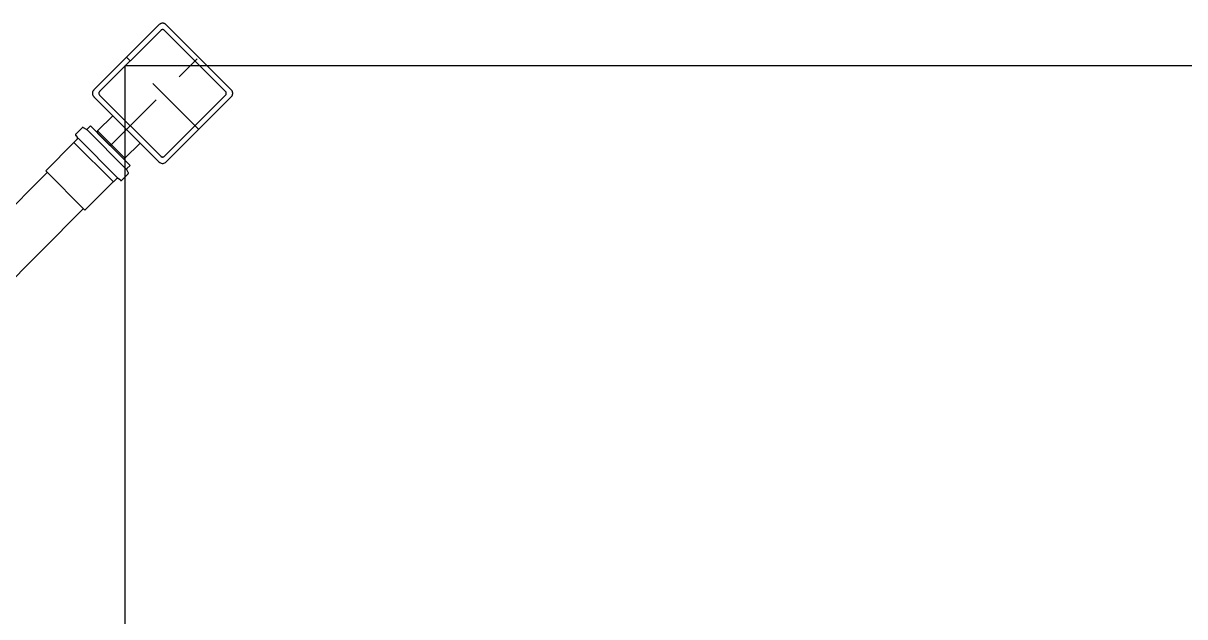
# Model space of a CAD drawing. Header units: millimetres. Extents: x -823 to -490, y -63 to 119.
# Drawn here: x -535.92 to -531.381, y 58.087 to 60.407 of the extents above; entities that cross this region are included whole.
import ezdxf

# ---------------------------------------------------------------- set-up
doc = ezdxf.new("R2010")
doc.units = ezdxf.units.MM
doc.header["$LTSCALE"] = 0.2
doc.header["$MEASUREMENT"] = 0
doc.linetypes.add('DASHDOT', pattern=[2.54, 1.27, -0.635, 0, -0.635])
doc.layers.add('Simbolos', color=5, linetype='Continuous')
doc.layers.add('Simbolos_int', color=2, linetype='Continuous')
doc.layers.add('TQ-Condutos', color=5, linetype='Continuous', lineweight=5)

msp = doc.modelspace()

# ---------------------------------------------------------------- linework, layer by layer
at = {"linetype": 'Continuous'}
for p, q in [((-535.5214, 55.7668), (-535.5219, 60.2424)), ((-535.5219, 60.2424), (-526.5222, 60.2424))]:
    msp.add_line(p, q, dxfattribs=at)
at = {"layer": 'Simbolos'}
for p, q in [((-535.6438, 60.1473), (-535.3898, 60.4013)), ((-535.3615, 60.4013), (-535.1075, 60.1473)), ((-535.6438, 60.119), (-535.3898, 59.865)), ((-535.3615, 59.865), (-535.1075, 60.119)), ((-535.6578, 60.0057), (-535.6701, 59.9934)), ((-535.6578, 60.0057), (-535.5031, 59.851)), ((-535.6296, 59.9861), (-535.5702, 60.0455)), ((-535.7154, 59.9681), (-535.7086, 59.96)), ((-535.6904, 59.9983), (-535.7152, 59.9735)), ((-535.6856, 59.9989), (-535.6749, 59.9928)), ((-535.6296, 59.9776), (-535.5312, 59.8792)), ((-535.7221, 59.9403), (-535.8326, 59.8298)), ((-535.7089, 59.9546), (-535.7221, 59.9414)), ((-535.7221, 59.9414), (-535.7221, 59.9403)), ((-535.5227, 59.8792), (-535.4633, 59.9386)), ((-535.5099, 59.8232), (-535.516, 59.8339)), ((-535.5031, 59.851), (-535.5154, 59.8387)), ((-535.5686, 59.7867), (-535.679, 59.6762)), ((-535.5674, 59.7867), (-535.5686, 59.7867)), ((-535.5542, 59.7999), (-535.5674, 59.7867)), ((-535.5407, 59.7934), (-535.5488, 59.8002)), ((-535.5105, 59.8184), (-535.5353, 59.7936))]:
    msp.add_line(p, q, dxfattribs=at)
for points in [[(-535.3615, 60.4013), (-535.3628, 60.4025), (-535.3642, 60.4035), (-535.3657, 60.4045), (-535.3672, 60.4053), (-535.3688, 60.4059), (-535.3705, 60.4065), (-535.3722, 60.4068), (-535.3739, 60.4071), (-535.3757, 60.4071), (-535.3774, 60.4071), (-535.3791, 60.4068), (-535.3808, 60.4065), (-535.3825, 60.4059), (-535.3841, 60.4053), (-535.3857, 60.4045), (-535.3871, 60.4035), (-535.3885, 60.4025), (-535.3898, 60.4013)], [(-535.6438, 60.1473), (-535.645, 60.146), (-535.646, 60.1446), (-535.647, 60.1431), (-535.6478, 60.1416), (-535.6484, 60.14), (-535.649, 60.1383), (-535.6493, 60.1366), (-535.6496, 60.1349), (-535.6496, 60.1331), (-535.6496, 60.1314), (-535.6493, 60.1297), (-535.649, 60.128), (-535.6484, 60.1263), (-535.6478, 60.1247), (-535.647, 60.1231), (-535.646, 60.1217), (-535.645, 60.1203), (-535.6438, 60.119)], [(-535.1075, 60.119), (-535.1063, 60.1203), (-535.1053, 60.1217), (-535.1043, 60.1231), (-535.1035, 60.1247), (-535.1029, 60.1263), (-535.1023, 60.128), (-535.102, 60.1297), (-535.1017, 60.1314), (-535.1017, 60.1331), (-535.1017, 60.1349), (-535.102, 60.1366), (-535.1023, 60.1383), (-535.1029, 60.14), (-535.1035, 60.1416), (-535.1043, 60.1431), (-535.1053, 60.1446), (-535.1063, 60.146), (-535.1075, 60.1473)], [(-535.7152, 59.9735), (-535.7156, 59.973), (-535.7159, 59.9724), (-535.7162, 59.9718), (-535.7163, 59.9712), (-535.7163, 59.9705), (-535.7163, 59.9699), (-535.7161, 59.9692), (-535.7158, 59.9687), (-535.7154, 59.9681)], [(-535.7089, 59.9546), (-535.7085, 59.9551), (-535.7081, 59.9557), (-535.7079, 59.9563), (-535.7078, 59.9569), (-535.7077, 59.9576), (-535.7078, 59.9583), (-535.708, 59.9589), (-535.7083, 59.9595), (-535.7087, 59.96)], [(-535.6856, 59.9989), (-535.6861, 59.9992), (-535.6866, 59.9994), (-535.6872, 59.9994), (-535.6878, 59.9995), (-535.6884, 59.9994), (-535.6889, 59.9992), (-535.6895, 59.999), (-535.69, 59.9987), (-535.6904, 59.9983)], [(-535.6749, 59.9928), (-535.6744, 59.9925), (-535.6738, 59.9924), (-535.6733, 59.9923), (-535.6727, 59.9923), (-535.6721, 59.9923), (-535.6716, 59.9925), (-535.671, 59.9927), (-535.6705, 59.993), (-535.6701, 59.9934)], [(-535.6296, 59.9861), (-535.6303, 59.9853), (-535.6308, 59.9844), (-535.6312, 59.9834), (-535.6314, 59.9824), (-535.6314, 59.9813), (-535.6312, 59.9803), (-535.6308, 59.9793), (-535.6303, 59.9784), (-535.6296, 59.9776)], [(-535.5312, 59.8792), (-535.5304, 59.8785), (-535.5295, 59.878), (-535.5285, 59.8776), (-535.5275, 59.8774), (-535.5265, 59.8774), (-535.5254, 59.8776), (-535.5244, 59.878), (-535.5235, 59.8785), (-535.5227, 59.8792)], [(-535.5154, 59.8387), (-535.5158, 59.8383), (-535.5161, 59.8378), (-535.5163, 59.8372), (-535.5165, 59.8367), (-535.5165, 59.8361), (-535.5165, 59.8355), (-535.5164, 59.835), (-535.5163, 59.8344), (-535.516, 59.8339)], [(-535.5105, 59.8184), (-535.5101, 59.8188), (-535.5098, 59.8193), (-535.5096, 59.8199), (-535.5094, 59.8204), (-535.5093, 59.821), (-535.5094, 59.8216), (-535.5094, 59.8222), (-535.5096, 59.8227), (-535.5099, 59.8232)], [(-535.3898, 59.865), (-535.3871, 59.8628), (-535.3841, 59.861), (-535.3808, 59.8598), (-535.3774, 59.8592), (-535.3739, 59.8592), (-535.3705, 59.8598), (-535.3672, 59.861), (-535.3642, 59.8628), (-535.3615, 59.865)], [(-535.5488, 59.8001), (-535.5493, 59.8005), (-535.5499, 59.8008), (-535.5505, 59.801), (-535.5512, 59.8011), (-535.5519, 59.801), (-535.5525, 59.8009), (-535.5531, 59.8007), (-535.5537, 59.8003), (-535.5542, 59.7999)], [(-535.5407, 59.7934), (-535.5402, 59.793), (-535.5396, 59.7927), (-535.5389, 59.7925), (-535.5383, 59.7925), (-535.5376, 59.7925), (-535.537, 59.7926), (-535.5364, 59.7929), (-535.5358, 59.7932), (-535.5353, 59.7936)]]:
    msp.add_lwpolyline(points, dxfattribs=at)
at = {"layer": 'Simbolos_int'}
for p, q in [((-535.3827, 60.3792), (-535.6217, 60.1402)), ((-535.3686, 60.3792), (-535.1296, 60.1402)), ((-535.6217, 60.1261), (-535.3827, 59.8871)), ((-535.1296, 60.1261), (-535.3686, 59.8871)), ((-535.6723, 59.9912), (-535.5176, 59.8365)), ((-535.6296, 59.9861), (-535.5227, 59.8792)), ((-535.7221, 59.9414), (-535.5674, 59.7867)), ((-535.7063, 59.9572), (-535.5516, 59.8025)), ((-535.8326, 59.8298), (-535.679, 59.6762))]:
    msp.add_line(p, q, dxfattribs=at)
at = {"layer": 'Simbolos_int', "linetype": 'DASHDOT'}
for p, q in [((-535.5804, 59.9284), (-535.2345, 60.2743)), ((-535.2345, 59.992), (-535.5168, 60.2743))]:
    msp.add_line(p, q, dxfattribs=at)
at = {"layer": 'Simbolos_int'}
for points in [[(-535.3686, 60.3792), (-535.3692, 60.3798), (-535.3699, 60.3803), (-535.3707, 60.3808), (-535.3714, 60.3812), (-535.3722, 60.3815), (-535.3731, 60.3818), (-535.3739, 60.382), (-535.3748, 60.3821), (-535.3757, 60.3822), (-535.3765, 60.3821), (-535.3774, 60.382), (-535.3782, 60.3818), (-535.3791, 60.3815), (-535.3799, 60.3812), (-535.3807, 60.3808), (-535.3814, 60.3803), (-535.3821, 60.3798), (-535.3827, 60.3792)], [(-535.6217, 60.1402), (-535.6228, 60.1389), (-535.6237, 60.1374), (-535.6243, 60.1357), (-535.6246, 60.134), (-535.6246, 60.1323), (-535.6243, 60.1306), (-535.6237, 60.1289), (-535.6228, 60.1274), (-535.6217, 60.1261)], [(-535.1296, 60.1261), (-535.1285, 60.1274), (-535.1276, 60.1289), (-535.127, 60.1306), (-535.1267, 60.1323), (-535.1267, 60.134), (-535.127, 60.1357), (-535.1276, 60.1374), (-535.1285, 60.1389), (-535.1296, 60.1402)], [(-535.3827, 59.8871), (-535.3821, 59.8865), (-535.3814, 59.886), (-535.3807, 59.8855), (-535.3799, 59.8851), (-535.3791, 59.8847), (-535.3782, 59.8845), (-535.3774, 59.8843), (-535.3765, 59.8842), (-535.3757, 59.8841), (-535.3748, 59.8842), (-535.3739, 59.8843), (-535.3731, 59.8845), (-535.3722, 59.8847), (-535.3714, 59.8851), (-535.3707, 59.8855), (-535.3699, 59.886), (-535.3692, 59.8865), (-535.3686, 59.8871)]]:
    msp.add_lwpolyline(points, dxfattribs=at)
at = {"layer": 'TQ-Condutos'}
for p, q in [((-535.8265, 59.8237), (-537.2683, 58.382)), ((-535.6851, 59.6823), (-537.1268, 58.2405))]:
    msp.add_line(p, q, dxfattribs=at)

doc.saveas('drawing.dxf')
